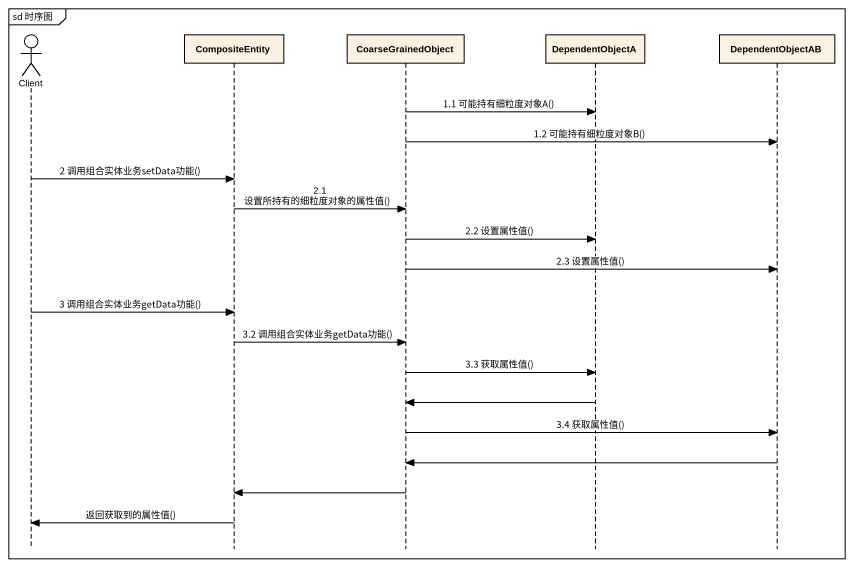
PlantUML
@startuml
mainframe sd 时序图
hide footbox
actor Client
participant CompositeEntity
participant CoarseGrainedObject
participant DependentObjectA
participant DependentObjectAB

CoarseGrainedObject -> DependentObjectA : 1.1 可能持有细粒度对象A()
CoarseGrainedObject -> DependentObjectAB : 1.2 可能持有细粒度对象B()
Client -> CompositeEntity : 2 调用组合实体业务setData功能()
CompositeEntity -> CoarseGrainedObject : 2.1 设置所持有的细粒度对象的属性值()
CoarseGrainedObject -> DependentObjectA : 2.2 设置属性值()
CoarseGrainedObject -> DependentObjectAB : 2.3 设置属性值()
Client -> CompositeEntity : 3 调用组合实体业务getData功能()
CompositeEntity -> CoarseGrainedObject : 3.2 调用组合实体业务getData功能()
CoarseGrainedObject -> DependentObjectA : 3.3 获取属性值()
DependentObjectA -> CoarseGrainedObject
CoarseGrainedObject -> DependentObjectAB : 3.4 获取属性值()
DependentObjectAB -> CoarseGrainedObject
CoarseGrainedObject -> CompositeEntity
CompositeEntity -> Client : 返回获取到的属性值()
@enduml
